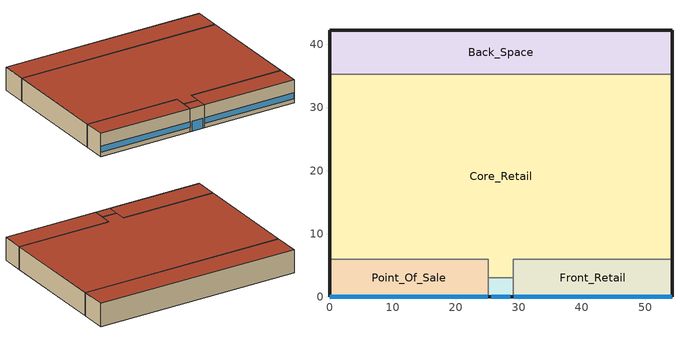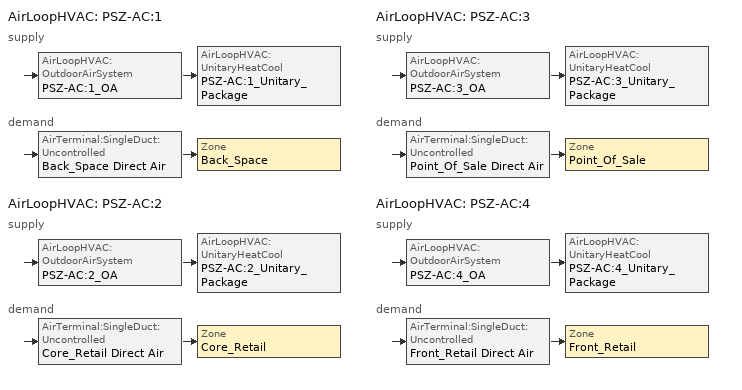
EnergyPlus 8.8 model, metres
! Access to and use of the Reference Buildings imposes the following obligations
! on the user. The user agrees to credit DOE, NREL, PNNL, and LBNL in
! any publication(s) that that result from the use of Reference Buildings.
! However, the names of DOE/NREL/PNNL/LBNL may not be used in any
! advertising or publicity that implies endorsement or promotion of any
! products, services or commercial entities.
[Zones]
Back_Space
 floor ground (ext-slab): 54.27,35.27 0,35.27 0,42.27 54.27,42.27 z0
 wall outside (Mass Non-res Ext Wall): 54.27,35.27 54.27,42.27 0,42.27 0,35.27 z0:6.1
 wall to Core_Retail (int-walls): 0,35.27 54.27,35.27 z0:6.1
 roof outside (IEAD Non-res Roof): 0,35.27 54.27,35.27 54.27,42.27 0,42.27 z6.1
Core_Retail
 floor ground (ext-slab): 25.14,3 25.14,6 0,6 0,35.27 54.27,35.27 54.27,6 29.14,6 29.14,3 z0
 wall outside (Mass Non-res Ext Wall): 54.27,6 54.27,35.27 / 0,35.27 0,6 z0:6.1
 wall to Front_Retail (int-walls): 29.14,3 29.14,6 54.27,6 z0:6.1
 wall to Point_Of_Sale (int-walls): 0,6 25.14,6 25.14,3 z0:6.1
 wall to Front_Entry (int-walls): 25.14,3 29.14,3 z0:6.1
 roof outside (IEAD Non-res Roof): 25.14,6 25.14,3 29.14,3 29.14,6 54.27,6 54.27,35.27 0,35.27 0,6 z6.1
Front_Entry
 floor ground (ext-slab): 25.14,0 25.14,3 29.14,3 29.14,0 z0
 wall outside (Mass Non-res Ext Wall): 25.14,0 29.14,0 z0:6.1
 wall to Front_Retail (int-walls): 29.14,0 29.14,3 z0:6.1
 wall to Point_Of_Sale (int-walls): 25.14,3 25.14,0 z0:6.1
 window (Window Non-res Fixed): 25.64,0 28.64,0 z0.05:2.66
 roof outside (IEAD Non-res Roof): 25.14,3 25.14,0 29.14,0 29.14,3 z6.1
Front_Retail
 floor ground (ext-slab): 54.27,0 29.14,0 29.14,6 54.27,6 z0
 wall outside (Mass Non-res Ext Wall): 29.14,0 54.27,0 54.27,6 z0:6.1
 window (Window Non-res Fixed): 29.19,0 54.22,0 z1.14:2.66
 roof outside (IEAD Non-res Roof): 29.14,0 54.27,0 54.27,6 29.14,6 z6.1
Point_Of_Sale
 floor ground (ext-slab): 0,0 0,6 25.14,6 25.14,0 z0
 wall outside (Mass Non-res Ext Wall): 0,6 0,0 25.14,0 z0:6.1
 window (Window Non-res Fixed): 0.05,0 25.09,0 z1.14:2.66
 roof outside (IEAD Non-res Roof): 0,6 0,0 25.14,0 25.14,6 z6.1
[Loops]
AirLoopHVAC 'PSZ-AC:1'
 supply: AirLoopHVAC:OutdoorAirSystem 'PSZ-AC:1_OA' > AirLoopHVAC:UnitaryHeatCool 'PSZ-AC:1_Unitary_Package'
 demand: AirTerminal:SingleDuct:Uncontrolled 'Back_Space Direct Air' > Zone 'Back_Space'
AirLoopHVAC 'PSZ-AC:2'
 supply: AirLoopHVAC:OutdoorAirSystem 'PSZ-AC:2_OA' > AirLoopHVAC:UnitaryHeatCool 'PSZ-AC:2_Unitary_Package'
 demand: AirTerminal:SingleDuct:Uncontrolled 'Core_Retail Direct Air' > Zone 'Core_Retail'
AirLoopHVAC 'PSZ-AC:3'
 supply: AirLoopHVAC:OutdoorAirSystem 'PSZ-AC:3_OA' > AirLoopHVAC:UnitaryHeatCool 'PSZ-AC:3_Unitary_Package'
 demand: AirTerminal:SingleDuct:Uncontrolled 'Point_Of_Sale Direct Air' > Zone 'Point_Of_Sale'
AirLoopHVAC 'PSZ-AC:4'
 supply: AirLoopHVAC:OutdoorAirSystem 'PSZ-AC:4_OA' > AirLoopHVAC:UnitaryHeatCool 'PSZ-AC:4_Unitary_Package'
 demand: AirTerminal:SingleDuct:Uncontrolled 'Front_Retail Direct Air' > Zone 'Front_Retail'
[Building]
Ref Bldg Stand-alone Retail New2004_v1.3_5.0: North Axis {deg}=0; Terrain=City; Loads Convergence Tolerance Value=0.04; Temperature Convergence Tolerance Value {deltaC}=0.2; Solar Distribution=FullInteriorAndExterior; Maximum Number of Warmup Days=25; Minimum Number of Warmup Days=6
[Site:Location]
USA MD-BALTIMORE: Latitude {deg}=39.17; Longitude {deg}=-76.67; Time Zone {hr}=-5; Elevation {m}=47
[SizingPeriod:DesignDay] Day of Month=21; Humidity Condition Type=Wetbulb; Barometric Pressure {Pa}=100762; Rain Indicator=No; Snow Indicator=No; Daylight Saving Time Indicator=No; Solar Model Indicator=ASHRAEClearSky
Name | Month | Day Type | Maximum Dry-Bulb Temperature {C} | Daily Dry-Bulb Temperature Range {deltaC} | Wetbulb or DewPoint at Maximum Dry-Bulb {C} | Wind Speed {m/s} | Wind Direction {deg} | Sky Clearness
BALTIMORE Ann Htg 99.6% Condns DB | 1 | WinterDesignDay | -11 | 0 | -11 | 3.9 | 270 | 0
BALTIMORE Ann Clg .4% Condns WB=>MDB | 7 | SummerDesignDay | 31.3 | 10.4 | 25.6 | 4.7 | 280 | 1
[Site:WaterMainsTemperature]
Calculation Method=CORRELATION; Annual Average Outdoor Air Temperature {C}=12.56; Maximum Difference In Monthly Average Outdoor Air Temperatures {deltaC}=25.2
[Site:GroundTemperature:BuildingSurface]
19.713, 19.665, 19.706, 19.745, 20.486, 22.11, 22.459, 22.554, 22.169, 20.607, 20.047, 19.805
[Construction]
Mass Non-res Ext Wall: 1IN Stucco, 8IN CONCRETE HW, Mass NonRes Wall Insulation, 1/2IN Gypsum
IEAD Non-res Roof: Roof Membrane, IEAD NonRes Roof Insulation, Metal Decking
ext-slab: HW CONCRETE
int-walls: 1/2IN Gypsum, 1/2IN Gypsum
Window Non-res Fixed: NonRes Fixed Assembly Window
InteriorFurnishings: Std Wood 6inch
[Material] Thermal Absorptance=0.9
Name | Roughness | Thickness {m} | Conductivity {W/m-K} | Density {kg/m3} | Specific Heat {J/kg-K} | Solar Absorptance | Visible Absorptance
Mass NonRes Wall Insulation | MediumRough | 0.0365395 | 0.049 | 265 | 836.8 | 0.7 | 0.7
IEAD NonRes Roof Insulation | MediumRough | 0.124663 | 0.049 | 265 | 836.8 | 0.7 | 0.7
Std Wood 6inch | MediumSmooth | 0.15 | 0.12 | 540 | 1210 | 0.7 | 0.7
1/2IN Gypsum | Smooth | 0.0127 | 0.16 | 784.9 | 830 | 0.92 | 0.92
1IN Stucco | Smooth | 0.0253 | 0.6918 | 1858 | 837 | 0.92 | 0.92
8IN CONCRETE HW | Rough | 0.2032 | 1.311 | 2240 | 836.8 | 0.7 | 0.7
HW CONCRETE | Rough | 0.1016 | 1.311 | 2240 | 836.8 | 0.7 | 0.7
Roof Membrane | VeryRough | 0.0095 | 0.16 | 1121.29 | 1460 | 0.7 | 0.7
Metal Decking | MediumSmooth | 0.0015 | 45.006 | 7680 | 418.4 | 0.7 | 0.3
[WindowMaterial:SimpleGlazingSystem]
NonRes Fixed Assembly Window: U-Factor {W/m2-K}=3.23646; Solar Heat Gain Coefficient=0.39
[Zone] Type=1; Multiplier=1; Floor Area {m2}=autocalculate; Part of Total Floor Area=Yes
Back_Space; Core_Retail; Front_Entry; Front_Retail; Point_Of_Sale
[People] Number of People Schedule=BLDG_OCC_SCH; Number of People Calculation Method=Area/Person; Fraction Radiant=0.3; Sensible Heat Fraction=AUTOCALCULATE; Activity Level Schedule=ACTIVITY_SCH; Enable ASHRAE 55 Comfort Warnings=No; Mean Radiant Temperature Calculation Type=ZoneAveraged; Work Efficiency Schedule=WORK_EFF_SCH; Clothing Insulation Calculation Method=ClothingInsulationSchedule; Clothing Insulation Schedule=CLOTHING_SCH; Air Velocity Schedule=AIR_VELO_SCH; Thermal Comfort Model 1 Type=FANGER
Name | Zone or ZoneList | Zone Floor Area per Person {m2/person}
Back_Space People | Back_Space | 27.87
Core_Retail People | Core_Retail | 6.19
Front_Entry People | Front_Entry | 6.19
Front_Retail People | Front_Retail | 6.19
Point_Of_Sale People | Point_Of_Sale | 6.19
[Lights] Schedule=BLDG_LIGHT_SCH; Design Level Calculation Method=Watts/Area; Return Air Fraction=0; Fraction Radiant=0.7; Fraction Visible=0.2; Fraction Replaceable=1; Return Air Fraction Calculated from Plenum Temperature=No
Name | Zone or ZoneList | Watts per Zone Floor Area {W/m2}
Back_Space_Lights | Back_Space | 8.61
Core_Retail_Lights | Core_Retail | 18.29
Front_Entry_Lights | Front_Entry | 11.84
Front_Retail_Lights | Front_Retail | 18.29
Point_Of_Sale_Lights | Point_Of_Sale | 18.29
[ElectricEquipment] Schedule=BLDG_EQUIP_SCH; Design Level Calculation Method=Watts/Area; Fraction Latent=0; Fraction Radiant=0.5; Fraction Lost=0
Name | Zone or ZoneList | Watts per Zone Floor Area {W/m2}
Back_Space_MiscPlug_Equip | Back_Space | 8.07
Core_Retail_MiscPlug_Equip | Core_Retail | 3.23
Front_Retail_MiscPlug_Equip | Front_Retail | 3.23
Point_Of_Sale_MiscPlug_Equip | Point_Of_Sale | 21.52
[Exterior:Lights]
Exterior Facade Lighting: Schedule=ALWAYS_ON; Design Level {W}=8266; Control Option=AstronomicalClock
[ZoneInfiltration:DesignFlowRate] Constant Term Coefficient=1; Temperature Term Coefficient=0; Velocity Term Coefficient=0; Velocity Squared Term Coefficient=0
Name | Zone or ZoneList | Schedule | Design Flow Rate Calculation Method | Flow per Exterior Surface Area {m3/s-m2} | Air Changes per Hour {1/hr}
Back_Space_Infiltration | Back_Space | INFIL_HALF_ON_SCH | Flow/ExteriorArea | 0.000302
Core_Retail_Infiltration | Core_Retail | INFIL_HALF_ON_SCH | Flow/ExteriorArea | 0.000302
Front_Entry_Infiltration | Front_Entry | INFIL_FRONT_SCH | AirChanges/Hour |  | 1
Front_Retail_Infiltration | Front_Retail | INFIL_HALF_ON_SCH | Flow/ExteriorArea | 0.000302
Point_Of_Sale_Infiltration | Point_Of_Sale | INFIL_HALF_ON_SCH | Flow/ExteriorArea | 0.000302
[InternalMass] Construction=InteriorFurnishings
Name | Zone | Surface Area {m2}
Back_Space Internal Mass | Back_Space | 759.78
Core_Retail Internal Mass | Core_Retail | 3200.97
Front_Entry Internal Mass | Front_Entry | 24
Front_Retail Internal Mass | Front_Retail | 301.62
Point_Of_Sale Internal Mass | Point_Of_Sale | 301.62
[Fan:ConstantVolume]
Front_Entry Unit HeaterFan: Availability Schedule=ALWAYS_ON; Fan Total Efficiency=0.53625; Pressure Rise {Pa}=49.8; Maximum Flow Rate {m3/s}=AUTOSIZE; Motor Efficiency=0.825; Motor In Airstream Fraction=1
[Fan:OnOff] Availability Schedule=HVACOperationSchd; Maximum Flow Rate {m3/s}=AUTOSIZE; Motor In Airstream Fraction=1
Name | Fan Total Efficiency | Pressure Rise {Pa} | Motor Efficiency
PSZ-AC:1_Unitary_Package_fan; PSZ-AC:3_Unitary_Package_fan | 0.546 | 622 | 0.84
PSZ-AC:2_Unitary_Package_fan | 0.5915 | 1109.648 | 0.91
PSZ-AC:4_Unitary_Package_fan | 0.53625 | 622 | 0.825
[Coil:Heating:Fuel] Availability Schedule=ALWAYS_ON; Fuel Type=NaturalGas; Nominal Capacity {W}=AUTOSIZE
Name | Burner Efficiency
PSZ-AC:1_Unitary_Package_HeatCoil; PSZ-AC:3_Unitary_Package_HeatCoil; PSZ-AC:4_Unitary_Package_HeatCoil | 0.8
PSZ-AC:2_Unitary_Package_HeatCoil | 0.78
[Coil:Cooling:DX:SingleSpeed] Availability Schedule=ALWAYS_ON; Gross Rated Total Cooling Capacity {W}=AUTOSIZE; Gross Rated Sensible Heat Ratio=AUTOSIZE; Rated Air Flow Rate {m3/s}=AUTOSIZE
Name | Gross Rated Cooling COP {W/W} | Total Cooling Capacity Function of Temperature Curve | Total Cooling Capacity Function of Flow Fraction Curve | Energy Input Ratio Function of Temperature Curve | Energy Input Ratio Function of Flow Fraction Curve | Part Load Fraction Correlation Curve
PSZ-AC:1_Unitary_Package_CoolCoil; PSZ-AC:3_Unitary_Package_CoolCoil | 3.50016 | Cool-Cap-fT | ConstantCubic | Cool-EIR-fT | ConstantCubic | Cool-PLF-fPLR
PSZ-AC:2_Unitary_Package_CoolCoil | 3.23372 | Measured_CoolCStandard10Ton_CapFT | Measured_CoolCStandard10Ton_CapFF | Measured_CoolCStandard10Ton_EIRFT | Measured_CoolCStandard10Ton_EIRFFF | No_PLR_Degredation
PSZ-AC:4_Unitary_Package_CoolCoil | 3.66668 | Cool-Cap-fT | ConstantCubic | Cool-EIR-fT | ConstantCubic | Cool-PLF-fPLR
[Coil:Heating:Electric]
Front_Entry Unit Heater coil: Availability Schedule=ALWAYS_ON; Efficiency=1; Nominal Capacity {W}=AUTOSIZE
[ZoneHVAC:UnitHeater]
Front_Entry Unit Heater: Availability Schedule=ALWAYS_ON; Supply Air Fan=Front_Entry Unit HeaterFan; Maximum Supply Air Flow Rate {m3/s}=AUTOSIZE; Heating Coil=Front_Entry Unit Heater coil; Supply Air Fan Operation During No Heating=No; Maximum Hot Water or Steam Flow Rate {m3/s}=AUTOSIZE; Minimum Hot Water or Steam Flow Rate {m3/s}=0; Heating Convergence Tolerance=0.001
[Zone equipment]
Back_Space: Back_Space Direct Air
Core_Retail: Core_Retail Direct Air
Front_Entry: Front_Entry Unit Heater
Front_Retail: Front_Retail Direct Air
Point_Of_Sale: Point_Of_Sale Direct Air
[Sizing:Zone] Zone Cooling Design Supply Air Temperature Input Method=SupplyAirTemperature; Zone Cooling Design Supply Air Temperature {C}=14; Zone Heating Design Supply Air Temperature Input Method=SupplyAirTemperature; Zone Heating Design Supply Air Temperature {C}=40; Zone Cooling Design Supply Air Humidity Ratio {kgWater/kgDryAir}=0.0085; Zone Heating Design Supply Air Humidity Ratio {kgWater/kgDryAir}=0.008; Cooling Design Air Flow Method=DesignDay; Heating Design Air Flow Method=DesignDay
Name | Design Specification Outdoor Air Object
Back_Space | SZ DSOA Back_Space
Core_Retail | SZ DSOA Core_Retail
Front_Entry | SZ DSOA Front_Entry
Front_Retail | SZ DSOA Front_Retail
Point_Of_Sale | SZ DSOA Point_Of_Sale
[DesignSpecification:OutdoorAir] Outdoor Air Method=Flow/Area
Name | Outdoor Air Flow per Zone Floor Area {m3/s-m2}
SZ DSOA Back_Space | 0.00075
SZ DSOA Core_Retail; SZ DSOA Front_Retail; SZ DSOA Point_Of_Sale | 0.0015
SZ DSOA Front_Entry | 0
[ZoneControl:Thermostat] Control Type Schedule=Dual Zone Control Type Sched
Name | Zone or ZoneList | Control 1
Back_Space Thermostat | Back_Space | Back_Space DualSPSched
Core_Retail Thermostat | Core_Retail | Core_Retail DualSPSched
Front_Entry Thermostat | Front_Entry | Front_Entry DualSPSched
Front_Retail Thermostat | Front_Retail | Front_Retail DualSPSched
Point_Of_Sale Thermostat | Point_Of_Sale | Point_Of_Sale DualSPSched
[ThermostatSetpoint:DualSetpoint] Heating Setpoint Temperature Schedule=HTGSETP_SCH
Name | Cooling Setpoint Temperature Schedule
Back_Space DualSPSched; Core_Retail DualSPSched; Front_Retail DualSPSched; Point_Of_Sale DualSPSched | CLGSETP_SCH
Front_Entry DualSPSched | FRONT_ENTRY_COOLING
[SetpointManager:SingleZone:Reheat] Control Variable=Temperature; Minimum Supply Air Temperature {C}=10; Maximum Supply Air Temperature {C}=50
Name | Control Zone | Setpoint Node or NodeList
SupAirTemp MngrBack_Space | Back_Space | PSZ-AC:1 Supply Equipment Outlet Node
SupAirTemp MngrCore_Retail | Core_Retail | PSZ-AC:2 Supply Equipment Outlet Node
SupAirTemp MngrFront_Retail | Front_Retail | PSZ-AC:4 Supply Equipment Outlet Node
SupAirTemp MngrPoint_Of_Sale | Point_Of_Sale | PSZ-AC:3 Supply Equipment Outlet Node
[Sizing:System] Type of Load to Size On=Sensible; Design Outdoor Air Flow Rate {m3/s}=AUTOSIZE; Central Heating Maximum System Air Flow Ratio=1; Preheat Design Temperature {C}=7; Preheat Design Humidity Ratio {kgWater/kgDryAir}=0.008; Precool Design Temperature {C}=12.8; Precool Design Humidity Ratio {kgWater/kgDryAir}=0.008; Central Cooling Design Supply Air Temperature {C}=12.8; Central Heating Design Supply Air Temperature {C}=40; Type of Zone Sum to Use=NonCoincident; 100% Outdoor Air in Cooling=No; 100% Outdoor Air in Heating=No; Central Cooling Design Supply Air Humidity Ratio {kgWater/kgDryAir}=0.0085; Central Heating Design Supply Air Humidity Ratio {kgWater/kgDryAir}=0.008; Cooling Supply Air Flow Rate Method=DesignDay; Cooling Supply Air Flow Rate {m3/s}=0; Heating Supply Air Flow Rate Method=DesignDay; Heating Supply Air Flow Rate {m3/s}=0; System Outdoor Air Method=ZoneSum; Zone Maximum Outdoor Air Fraction=1; Cooling Design Capacity Method=CoolingDesignCapacity; Cooling Design Capacity {W}=autosize; Heating Design Capacity Method=HeatingDesignCapacity; Heating Design Capacity {W}=autosize; Central Cooling Capacity Control Method=OnOff
PSZ-AC:1; PSZ-AC:2; PSZ-AC:3; PSZ-AC:4
[Controller:OutdoorAir] Minimum Outdoor Air Flow Rate {m3/s}=AUTOSIZE; Maximum Outdoor Air Flow Rate {m3/s}=AUTOSIZE; Economizer Control Type=NoEconomizer; Economizer Control Action Type=ModulateFlow; Economizer Maximum Limit Dry-Bulb Temperature {C}=28; Economizer Maximum Limit Enthalpy {J/kg}=64000; Economizer Minimum Limit Dry-Bulb Temperature {C}=-100; Lockout Type=NoLockout; Minimum Limit Type=FixedMinimum; Minimum Outdoor Air Schedule=HVACOperationSchd
PSZ-AC:1_OA_Controller; PSZ-AC:2_OA_Controller; PSZ-AC:3_OA_Controller; PSZ-AC:4_OA_Controller
[AirLoopHVAC] Design Supply Air Flow Rate {m3/s}=AUTOSIZE
PSZ-AC:1; PSZ-AC:2; PSZ-AC:3; PSZ-AC:4
[AirLoopHVAC:UnitaryHeatCool] Availability Schedule=ALWAYS_ON; Supply Air Fan Operating Mode Schedule=HVACOperationSchd; Maximum Supply Air Temperature {C}=AUTOSIZE; Cooling Supply Air Flow Rate {m3/s}=AUTOSIZE; Heating Supply Air Flow Rate {m3/s}=AUTOSIZE; No Load Supply Air Flow Rate {m3/s}=AUTOSIZE; Fan Placement=BlowThrough; Dehumidification Control Type=None
Name | Controlling Zone or Thermostat Location | Supply Fan | Heating Coil | Cooling Coil
PSZ-AC:1_Unitary_Package | Back_Space | PSZ-AC:1_Unitary_Package_fan | PSZ-AC:1_Unitary_Package_HeatCoil | PSZ-AC:1_Unitary_Package_CoolCoil
PSZ-AC:2_Unitary_Package | Core_Retail | PSZ-AC:2_Unitary_Package_fan | PSZ-AC:2_Unitary_Package_HeatCoil | PSZ-AC:2_Unitary_Package_CoolCoil
PSZ-AC:3_Unitary_Package | Point_Of_Sale | PSZ-AC:3_Unitary_Package_fan | PSZ-AC:3_Unitary_Package_HeatCoil | PSZ-AC:3_Unitary_Package_CoolCoil
PSZ-AC:4_Unitary_Package | Front_Retail | PSZ-AC:4_Unitary_Package_fan | PSZ-AC:4_Unitary_Package_HeatCoil | PSZ-AC:4_Unitary_Package_CoolCoil
[AirTerminal:SingleDuct:Uncontrolled] Availability Schedule=ALWAYS_ON; Maximum Air Flow Rate {m3/s}=AUTOSIZE
Back_Space Direct Air; Core_Retail Direct Air; Front_Retail Direct Air; Point_Of_Sale Direct Air
[AvailabilityManager:NightCycle] Applicability Schedule=ALWAYS_ON; Fan Schedule=HVACOperationSchd; Control Type=CycleOnAny; Thermostat Tolerance {deltaC}=1; Cycling Run Time Control Type=FixedRunTime; Cycling Run Time {s}=1800
PSZ-AC:1 Availability Manager; PSZ-AC:2 Availability Manager; PSZ-AC:3 Availability Manager; PSZ-AC:4 Availability Manager
[SetpointManager:MixedAir] Control Variable=Temperature
Name | Setpoint Node or NodeList
PSZ-AC:1_OAMixed Air Temp Manager | PSZ-AC:1_OA-PSZ-AC:1_Unitary_PackageNode
PSZ-AC:2_OAMixed Air Temp Manager | PSZ-AC:2_OA-PSZ-AC:2_Unitary_PackageNode
PSZ-AC:3_OAMixed Air Temp Manager | PSZ-AC:3_OA-PSZ-AC:3_Unitary_PackageNode
PSZ-AC:4_OAMixed Air Temp Manager | PSZ-AC:4_OA-PSZ-AC:4_Unitary_PackageNode
[UtilityCost:Tariff]
Name | Output Meter | Conversion Factor Choice | Time of Use Period Schedule | Season Schedule | Demand Window Length | Monthly Charge or Variable | Group
VirginiaElec_GS-3LargeOnPeak | Electricity:Facility | kWh | VirginiaElectTOUSched | VirginiaElectSeasonSched | HalfHour | 119.8 | Comm Elect
VirginiaElec_GS-2MediumDemand; VirginiaElec_GS-1SmallGenServ | Electricity:Facility | kWh |  | VirginiaElectSeasonSched | HalfHour | 11.47 | Comm Elect
VA_EIAMonthlyRateGas | Gas:Facility | MCF |  |  |  | 0 | Comm Gas
[UtilityCost:Charge:Simple]
Name | Utility Cost Charge Simple | Tariff | Source Variable | Season | Category Variable | Cost per Unit Value or Variable
 | AnnualOn-PeakEnergyCharge | VirginiaElec_GS-3LargeOnPeak | PeakEnergy | Annual | EnergyCharges | 0.004
 | AnnualOffPeakEnergyCharge | VirginiaElec_GS-3LargeOnPeak | OffPeakEnergy | Annual | EnergyCharges | 0.0027
 | AnnualAllDayAEnergyCharge | VirginiaElec_GS-3LargeOnPeak | totalEnergy | Annual | EnergyCharges | 0.0176
 | AnnualAllDayBEnergyCharge | VirginiaElec_GS-3LargeOnPeak | totalEnergy | Annual | EnergyCharges | 0.0014
 | AnnualDistributionDemandCharge | VirginiaElec_GS-3LargeOnPeak | totalDemand | Annual | DemandCharges | 2.12
 | OnPeakElectSuppyDemandCharge | VirginiaElec_GS-3LargeOnPeak | peakDemand | Annual | DemandCharges | 12.154
 | AnnualElecSupplyAdjDemandCharge | VirginiaElec_GS-3LargeOnPeak | totalDemand | Annual | DemandCharges | -0.64
 | taxofsixPercent | VirginiaElec_GS-3LargeOnPeak | SubTotal | Annual | Taxes | 0.06
 | AnnualFuelRiderAEnergyCharge | VirginiaElec_GS-2MediumDemand | totalEnergy | Annual | EnergyCharges | 0.0176
 | AnnualFuelRiderBEnergyCharge | VirginiaElec_GS-2MediumDemand | totalEnergy | Annual | EnergyCharges | 0.0014
 | AnnualDistributionDemandCharge | VirginiaElec_GS-2MediumDemand | totalDemand | Annual | DemandCharges | 3.387
 | SummerDistributionDemandCharge | VirginiaElec_GS-2MediumDemand | totalDemand | Summer | DemandCharges | 2.844
 | WinterDistributionDemandCharge | VirginiaElec_GS-2MediumDemand | totalDemand | Winter | DemandCharges | 1.406
 | taxofsixPercent | VirginiaElec_GS-2MediumDemand | SubTotal | Annual | Taxes | 0.06
 | AnnualFuelRiderAEnergyCharge | VirginiaElec_GS-1SmallGenServ | totalEnergy | Annual | EnergyCharges | 0.0176
 | AnnualFuelRiderBEnergyCharge | VirginiaElec_GS-1SmallGenServ | totalEnergy | Annual | EnergyCharges | 0.0014
 | taxofsixPercent | VirginiaElec_GS-1SmallGenServ | SubTotal | Annual | Taxes | 0.06
 | MonthlyRateGasCharge | VA_EIAMonthlyRateGas | totalEnergy | Annual | EnergyCharges | VA_MonthlyGasRates
 | TaxofSixPercent | VA_EIAMonthlyRateGas | SubTotal | Annual | Taxes | 0.06
[UtilityCost:Qualify] Variable=TotalDemand; Season=Annual; Threshold Test=Count
Name | Utility Cost Qualify | Tariff | Qualify Type | Threshold Value or Variable | Number of Months
 | MinDemand500kw | VirginiaElec_GS-3LargeOnPeak | Minimum | 500 | 12
 | MaxDemand500kw | VirginiaElec_GS-2MediumDemand | Maximum | 500 | 1
 | MinDemand30kw | VirginiaElec_GS-2MediumDemand | Minimum | 30 | 12
 | MaxDemand30kw | VirginiaElec_GS-1SmallGenServ | Maximum | 30 | 1
[UtilityCost:Charge:Block] Source Variable=TotalEnergy; Category Variable=EnergyCharges
Name | Utility Cost Charge Block | Tariff | Season | Block Size Multiplier Value or Variable | Block Size 1 Value or Variable | Block 1 Cost per Unit Value or Variable | Block Size 2 Value or Variable | Block 2 Cost per Unit Value or Variable | Block Size 3 Value or Variable | Block 3 Cost per Unit Value or Variable | Block Size 4 Value or Variable | Block 4 Cost per Unit Value or Variable
 | AnnualEnergycharge | VirginiaElec_GS-2MediumDemand | Annual | TotalDemand | 150 | 0.0462 | 300 | 0.0259 | 450 | 0.0112 | remaining | 0.0027
 | SummerEnergycharge | VirginiaElec_GS-1SmallGenServ | Summer |  | 1400 | 0.0574 | remaining | 0.0629
 | WinterEnergycharge | VirginiaElec_GS-1SmallGenServ | Winter |  | 1400 | 0.0574 | remaining | 0.0369
[UtilityCost:Variable]
VA_MonthlyGasRates: Tariff=VA_EIAMonthlyRateGas; Variable Type=Currency; January Value=9.65; February Value=9.96; March Value=9.37; April Value=9.78; May Value=10.23; June Value=10.87; July Value=11.06; August Value=11.03; September Value=10.82; October Value=10.61; November Value=9.25; December Value=9.22
[Schedule:Compact]
ALWAYS_ON: Through: 12/31, For: AllDays, Until: 24:00, 1
BLDG_EQUIP_SCH: Through: 12/31, For: Weekdays, Until: 07:00, 0.2, Until: 08:00, 0.4, Until: 09:00, 0.7, Until: 18:00, 0.9, Until: 20:00, 0.8, Until: 21:00, 0.7, Until: 22:00, 0.4, Until: 24:00, 0.2, For: Saturday, Until: 07:00, 0.15, Until: 08:00, 0.3, Until: 09:00, 0.5, Until: 10:00, 0.8, Until: 18:00, 0.9, Until: 19:00, 0.7, Until: 21:00, 0.5, Until: 22:00, 0.3, Until: 24:00, 0.15, For: SummerDesignDay, Until: 24:00, 1, For: WinterDesignDay, Until: 24:00, 0, For: AllOtherDays, Until: 08:00, 0.15, Until: 10:00, 0.3, Until: 12:00, 0.6, Until: 17:00, 0.8, Until: 18:00, 0.6, Until: 19:00, 0.4, Until: 24:00, 0.15
BLDG_LIGHT_SCH: Through: 12/31, For: Weekdays, Until: 07:00, 0.05, Until: 08:00, 0.2, Until: 09:00, 0.5, Until: 18:00, 0.9, Until: 20:00, 0.6, Until: 21:00, 0.5, Until: 22:00, 0.2, Until: 24:00, 0.05, For: Saturday, Until: 07:00, 0.05, Until: 08:00, 0.1, Until: 09:00, 0.3, Until: 10:00, 0.6, Until: 18:00, 0.9, Until: 19:00, 0.5, Until: 21:00, 0.3, Until: 22:00, 0.1, Until: 24:00, 0.05, For: SummerDesignDay, Until: 24:00, 1, For: WinterDesignDay, Until: 24:00, 0, For: AllOtherDays, Until: 08:00, 0.05, Until: 10:00, 0.1, Until: 12:00, 0.4, Until: 17:00, 0.6, Until: 18:00, 0.4, Until: 19:00, 0.2, Until: 24:00, 0.05
BLDG_OCC_SCH: Through: 12/31, For: Weekdays, Until: 07:00, 0, Until: 08:00, 0.1, Until: 09:00, 0.2, Until: 11:00, 0.5, Until: 15:00, 0.7, Until: 16:00, 0.8, Until: 17:00, 0.7, Until: 19:00, 0.5, Until: 21:00, 0.3, Until: 24:00, 0, For: SummerDesignDay WinterDesignDay, Until: 24:00, 1, For: Saturday, Until: 07:00, 0, Until: 08:00, 0.1, Until: 09:00, 0.2, Until: 10:00, 0.5, Until: 11:00, 0.6, Until: 17:00, 0.8, Until: 18:00, 0.6, Until: 21:00, 0.2, Until: 22:00, 0.1, Until: 24:00, 0, For: AllOtherDays, Until: 09:00, 0, Until: 10:00, 0.1, Until: 12:00, 0.2, Until: 17:00, 0.4, Until: 18:00, 0.2, Until: 19:00, 0.1, Until: 24:00, 0
INFIL_HALF_ON_SCH: Through: 12/31, For: Weekdays SummerDesignDay, Until: 06:00, 1, Until: 21:00, 0.5, Until: 24:00, 1, For: Saturday, Until: 06:00, 1, Until: 22:00, 0.5, Until: 24:00, 1, For: WinterDesignDay, Until: 24:00, 1, For: AllOtherDays, Until: 08:00, 1, Until: 17:00, 0.5, Until: 24:00, 1
INFIL_FRONT_SCH: Through: 12/31, For: Weekdays SummerDesignDay, Until: 06:00, 0.25, Until: 21:00, 1, Until: 24:00, 0.25, For: Saturday, Until: 06:00, 0.25, Until: 22:00, 1, Until: 24:00, 0.25, For: WinterDesignDay, Until: 24:00, 1, For: AllOtherDays, Until: 08:00, 0.25, Until: 17:00, 1, Until: 24:00, 0.25
WORK_EFF_SCH: Through: 12/31, For: AllDays, Until: 24:00, 0
ACTIVITY_SCH: Through: 12/31, For: AllDays, Until: 24:00, 120
AIR_VELO_SCH: Through: 12/31, For: AllDays, Until: 24:00, 0.2
CLOTHING_SCH: Through: 04/30, For: AllDays, Until: 24:00, 1, Through: 09/30, For: AllDays, Until: 24:00, 0.5, Through: 12/31, For: AllDays, Until: 24:00, 1
CLGSETP_SCH: Through: 12/31, For: Weekdays SummerDesignDay, Until: 06:00, 30, Until: 21:00, 24, Until: 24:00, 30, For: Saturday, Until: 06:00, 30, Until: 22:00, 24, Until: 24:00, 30, For WinterDesignDay, Until: 24:00, 30, For: Sunday Holidays AllOtherDays, Until: 8:00, 30, Until: 19:00, 24, Until: 24:00, 30
Dual Zone Control Type Sched: Through: 12/31, For: AllDays, Until: 24:00, 4
FRONT_ENTRY_COOLING: Through: 12/31, For: AllDays, Until: 24:00, 90
HTGSETP_SCH: Through: 12/31, For: Weekdays, Until: 06:00, 15.6, Until: 21:00, 21, Until: 24:00, 15.6, For SummerDesignDay, Until: 24:00, 15.6, For WinterDesignDay, Until: 24:00, 21, For: Saturday, Until: 06:00, 15.6, Until: 22:00, 21, Until: 24:00, 15.6, For: Sunday Holidays AllOtherDays, Until:  8:00, 15.6, Until: 19:00, 21, Until: 24:00, 15.6
HVACOperationSchd: Through: 12/31, For: Weekdays SummerDesignDay, Until: 06:00, 0, Until: 21:00, 1, Until: 24:00, 0, For: Saturday WinterDesignDay, Until: 06:00, 0, Until: 22:00, 1, Until: 24:00, 0, For: AllOtherDays, Until: 08:00, 0, Until: 19:00, 1, Until: 24:00, 0
VirginiaElectSeasonSched: Through: 5/31, For: AllDays, Until: 24:00, 1, Through: 9/30, For: AllDays, Until: 24:00, 3, Through: 12/31, For: AllDays, Until: 24:00, 1
VirginiaElectTOUSched: Through: 5/31, For: WeekDays, Until: 10:00, 3, Until: 22:00, 1, Until: 24:00, 3, For: AllOtherDays, Until: 24:00, 3, Through: 9/30, For: WeekDays, Until: 8:00, 3, Until: 22:00, 1, Until: 24:00, 3, For: AllOtherDays, Until: 24:00, 3, Through: 12/31, For: WeekDays, Until: 10:00, 3, Until: 22:00, 1, Until: 24:00, 3, For: AllOtherDays, Until: 24:00, 3
[Curve:Quadratic]
Name | Coefficient1 Constant | Coefficient2 x | Coefficient3 x**2 | Minimum Value of x | Maximum Value of x | Minimum Curve Output | Maximum Curve Output
Cool-PLF-fPLR | 0.909496 | 0.0986477 | -0.00819488 | 0 | 1 | 0.7 | 1
Measured_CoolCStandard10Ton_CapFF | 0.7685 | 0.2315 | 0 | 0.776 | 1.197
Measured_CoolCStandard10Ton_EIRFFF | 1.192 | -0.1917 | 0 | 0.776 | 1.197
No_PLR_Degredation | 1 | 0 | 0 | 0 | 1
[Curve:Cubic]
ConstantCubic: Coefficient1 Constant=1; Coefficient2 x=0; Coefficient3 x**2=0; Coefficient4 x**3=0; Minimum Value of x=-100; Maximum Value of x=100
[Curve:Biquadratic]
Name | Coefficient1 Constant | Coefficient2 x | Coefficient3 x**2 | Coefficient4 y | Coefficient5 y**2 | Coefficient6 x*y | Minimum Value of x | Maximum Value of x | Minimum Value of y | Maximum Value of y
Cool-Cap-fT | 0.971212 | -0.0152755 | 0.00144345 | -0.00039321 | -6.8364e-06 | -0.000290596 | -100 | 100 | -100 | 100
Cool-EIR-fT | 0.286871 | 0.0239022 | -0.000810648 | 0.0134585 | 0.000338936 | -0.000487004 | -100 | 100 | -100 | 100
Measured_CoolCStandard10Ton_CapFT | 0.52357 | 0.03478 | 0 | -0.001915 | -0.00010838 | 0 | 11.1 | 29.4 | 10 | 50.3
Measured_CoolCStandard10Ton_EIRFT | 0.9847 | -0.04285 | 0.0013562 | 0.009934 | 0.0006398 | -0.001169 | 11.1 | 29.4 | 10 | 50.3
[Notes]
DOE Commercial Reference Building
Stand-alone Retail, new construction 90.1-2004
EnergyPlus Version 5.0
ASHRAE Standards 90.1-2004 and 62-1999
Description:  Single story, Five zone building.
Form:         Area = 2,294 m2 (24,692 ft2); Number of Stories = 1; Shape = rectangle, Aspect ratio = 1.3
Envelope:     Envelope thermal properties vary with climate according to ASHRAE Standard 90.1-2004.
Opaque constructions: mass walls; built-up flat roof (insulation above deck); slab-on-grade floor
Windows: window-to-wall ratio = 7.1%, south wall only (25.4%)
Infiltration = 0.4 cfm/ft2 above grade wall area at 0.3 in wc (75 Pa) adjusted to 0.016 in wc (4 Pa).
50% of full value when ventilation system on.
HVAC:         PSZ-AC, gas furnace; electric unit heater for front entry zone
Economizer per 90.1-2004
Int. gains:   W/m2 (W/ft2)    lights           elec plug          gas plug
Core Retail     18.29 (1.7)      3.23 (0.3)            0
Point of Sale   18.29 (1.7)      21.52 (2.0)           0
Front Retail    18.29 (1.7)      3.23 (0.3)            0
Detached Shading:               None
Daylight:                       None
Natural Ventilation:            None
Zonal Equipment:                ZoneHVAC:UnitHeater
Air Primary Loops:              PSZ-AC
Plant Loops:                    None
System Equipment Autosize:      Yes
Purchased Cooling:              None
Purchased Heating:              None
Coils:                          Coil:Cooling:DX:SingleSpeed; Coil:Heating:Gas; Coil:Heating:Electric (unit heaters)
Pumps:                          None
Boilers:                        None
Chillers:                       None
Reference citation for the Commercial Reference Buildings:
Deru, M.; Field, K.; Studer, D.; Benne, K.; Griffith, B.; Torcellini, P;
Halverson, M.; Winiarski, D.; Liu, B.; Rosenberg, M.; Huang, J.;
Yazdanian, M.; Crawley, D. (2010).
U.S. Department of Energy Commercial Reference Building Models of the National Building Stock.
Washington, DC: U.S. Department of Energy, Energy Efficiency and
Renewable Energy, Office of Building Technologies.
***GENERAL SIMULATION PARAMETERS***
Number of Zones: 5
***HOLIDAYS & DAYLIGHT SAVINGS***
